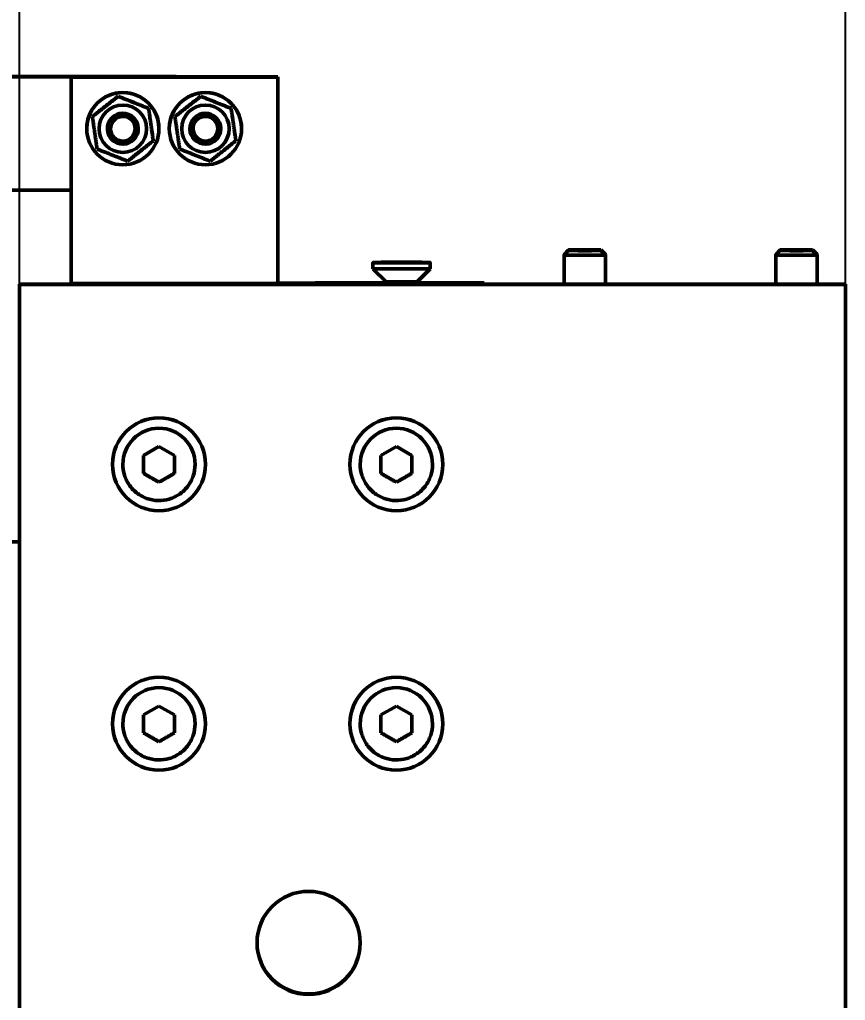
# Model space of a CAD drawing. Header units: millimetres. Extents: x -1901 to 2520, y -3919 to 1782.
# Drawn here: x 748.3 to 828.3, y 1429.7 to 1524.8 of the extents above; entities that cross this region are included whole.
import ezdxf

# ---------------------------------------------------------------- set-up
doc = ezdxf.new("R2010")
doc.units = ezdxf.units.MM
doc.header["$LTSCALE"] = 6
doc.layers.add('Dimension (ISO)', color=7, linetype='Continuous', lineweight=25)
doc.layers.add('Visible (ISO)', color=7, linetype='Continuous', lineweight=50)
doc.styles.add('Note Text (ISO)', font='tahoma.ttf')
doc.dimstyles.new('Default - Method 1b (ISO)', dxfattribs={"dimscale": 6, "dimtxt": 3.5, "dimasz": 2.5, "dimexe": 3.175, "dimexo": 0, "dimgap": 0.762, "dimtad": 1, "dimtoh": 1, "dimrnd": 1e-08, "dimtxsty": 'Note Text (ISO)', "dimcen": 0.09, "dimdle": 10, "dimclrd": 256, "dimclre": 256, "dimclrt": 256, "dimazin": 2, "dimtfac": 1, "dimtmove": 0, "dimatfit": 3, "dimfxl": 0, "dimtolj": 1, "dimlwd": -1, "dimlwe": -1, "dimarcsym": 0})

# ---------------------------------------------------------------- blocks, each defined once
blk = doc.blocks.new('*D9')
at = {"layer": 'Defpoints', "color": 0}
for p in [(748.251, 1577.009), (278.251, 1499.08), (748.251, 1499.08)]:
    blk.add_point(p, dxfattribs=at)
at = {"layer": 'Dimension (ISO)'}
for p, q in [((278.251, 1499.08), (278.251, 1596.059)), ((748.251, 1499.08), (748.251, 1596.059)), ((293.251, 1577.009), (733.251, 1577.009))]:
    blk.add_line(p, q, dxfattribs=at)
for points in [[(293.251, 1579.509), (293.251, 1574.509), (278.251, 1577.009)], [(733.251, 1579.509), (733.251, 1574.509), (748.251, 1577.009)]]:
    blk.add_solid(points, dxfattribs=at)
at = {"layer": 'Dimension (ISO)', "insert": (490.467, 1603.442), "char_height": 21, "attachment_point": 1, "style": 'Note Text (ISO)'}
blk.add_mtext('\\A1;470', dxfattribs=at)
blk = doc.blocks.new('*D10')
at = {"layer": 'Defpoints', "color": 0}
for p in [(828.251, 1577.009), (748.251, 1499.08), (828.251, 1499.08)]:
    blk.add_point(p, dxfattribs=at)
at = {"layer": 'Dimension (ISO)'}
for p, q in [((748.251, 1499.08), (748.251, 1596.059)), ((828.251, 1499.08), (828.251, 1596.059)), ((763.251, 1577.009), (813.251, 1577.009))]:
    blk.add_line(p, q, dxfattribs=at)
for points in [[(763.251, 1579.509), (763.251, 1574.509), (748.251, 1577.009)], [(813.251, 1579.509), (813.251, 1574.509), (828.251, 1577.009)]]:
    blk.add_solid(points, dxfattribs=at)
at = {"layer": 'Dimension (ISO)', "insert": (773.59, 1603.54), "char_height": 21, "attachment_point": 1, "style": 'Note Text (ISO)'}
blk.add_mtext('\\A1;80', dxfattribs=at)

msp = doc.modelspace()

# ---------------------------------------------------------------- linework, layer by layer
at = {"layer": 'Visible (ISO)'}
for p, q in [((763.403, 1519.266), (335.251, 1519.266)), ((773.251, 1519.232), (335.251, 1519.232)), ((753.251, 1519.232), (753.251, 1519.201)), ((773.251, 1519.232), (753.251, 1519.232)), ((753.251, 1499.201), (753.251, 1519.201)), ((753.251, 1519.201), (773.251, 1519.201)), ((763.403, 1519.244), (763.403, 1519.266)), ((773.251, 1519.238), (763.403, 1519.244)), ((773.251, 1519.232), (773.251, 1519.238)), ((773.251, 1519.201), (773.251, 1519.232)), ((773.251, 1499.201), (773.251, 1519.201)), ((757.795, 1517.338), (757.795, 1517.334)), ((765.795, 1517.338), (765.795, 1517.334)), ((760.745, 1516.161), (760.745, 1516.157)), ((768.745, 1516.161), (768.745, 1516.157)), ((755.302, 1515.372), (755.302, 1515.368)), ((763.302, 1515.372), (763.302, 1515.368)), ((754.751, 1514.197), (754.751, 1514.199)), ((761.751, 1514.197), (761.751, 1514.199)), ((762.751, 1514.197), (762.751, 1514.199)), ((769.751, 1514.197), (769.751, 1514.199)), ((761.2, 1513.019), (761.2, 1513.014)), ((769.2, 1513.019), (769.2, 1513.014)), ((753.251, 1508.232), (372.2, 1508.232)), ((801.427, 1502.436), (800.998, 1502.007)), ((804.568, 1502.436), (804.998, 1502.007)), ((821.933, 1502.436), (821.504, 1502.007)), ((825.075, 1502.436), (825.504, 1502.007)), ((801.427, 1502.373), (800.998, 1501.943)), ((800.998, 1501.943), (800.998, 1502.007)), ((800.998, 1499.127), (800.998, 1501.943)), ((804.568, 1502.373), (804.998, 1501.943)), ((804.998, 1501.943), (804.998, 1502.007)), ((804.998, 1499.127), (804.998, 1501.943)), ((821.933, 1502.373), (821.504, 1501.943)), ((821.504, 1501.943), (821.504, 1502.007)), ((821.504, 1499.127), (821.504, 1501.943)), ((825.075, 1502.373), (825.504, 1501.943)), ((825.504, 1501.943), (825.504, 1502.007)), ((825.504, 1499.127), (825.504, 1501.943)), ((782.481, 1501.232), (782.481, 1501.207)), ((782.481, 1501.207), (782.481, 1500.617)), ((783.751, 1499.347), (782.481, 1500.617)), ((784.108, 1501.208), (784.823, 1501.211)), ((784.536, 1501.205), (784.108, 1501.208)), ((784.114, 1501.233), (784.858, 1501.235)), ((784.507, 1501.229), (784.114, 1501.233)), ((785.644, 1501.229), (784.507, 1501.229)), ((785.679, 1501.204), (784.536, 1501.205)), ((784.823, 1501.204), (784.823, 1501.211)), ((784.823, 1501.211), (785.966, 1501.21)), ((784.858, 1501.235), (785.995, 1501.235)), ((784.858, 1501.229), (784.858, 1501.235)), ((786.388, 1501.231), (785.644, 1501.229)), ((786.394, 1501.207), (785.679, 1501.204)), ((785.966, 1501.205), (785.966, 1501.21)), ((785.966, 1501.21), (786.394, 1501.207)), ((785.995, 1501.235), (786.388, 1501.231)), ((785.995, 1501.23), (785.995, 1501.235)), ((786.751, 1499.347), (788.021, 1500.617)), ((788.021, 1501.232), (788.021, 1501.207)), ((788.021, 1501.207), (788.021, 1500.617)), ((748.251, 1499.127), (795.251, 1499.127)), ((748.251, 1499.08), (748.251, 1499.127)), ((748.251, 1269.082), (748.251, 1499.08)), ((748.251, 1499.08), (828.251, 1499.08)), ((753.251, 1499.201), (753.251, 1499.133)), ((773.251, 1499.201), (753.251, 1499.201)), ((753.251, 1499.127), (753.251, 1499.133)), ((753.251, 1499.133), (793.251, 1499.133)), ((775.251, 1499.232), (773.251, 1499.232)), ((777.251, 1499.257), (777.251, 1499.238)), ((783.751, 1499.257), (777.251, 1499.257)), ((783.751, 1499.347), (783.751, 1499.203)), ((786.751, 1499.347), (786.751, 1499.203)), ((793.251, 1499.257), (786.751, 1499.257)), ((793.251, 1499.133), (793.251, 1499.257)), ((793.251, 1499.127), (793.251, 1499.133)), ((795.251, 1499.127), (828.251, 1499.127)), ((828.251, 1499.08), (828.251, 1499.127)), ((828.251, 1499.08), (828.251, 1389.081)), ((760.251, 1482.507), (761.751, 1483.373)), ((761.751, 1483.373), (763.251, 1482.507)), ((783.251, 1482.507), (784.751, 1483.373)), ((784.751, 1483.373), (786.251, 1482.507)), ((760.251, 1480.775), (760.251, 1482.507)), ((763.251, 1482.507), (763.251, 1480.775)), ((783.251, 1480.775), (783.251, 1482.507)), ((786.251, 1482.507), (786.251, 1480.775)), ((757.251, 1481.656), (757.251, 1481.653)), ((758.251, 1481.642), (758.251, 1481.653)), ((765.251, 1481.642), (765.251, 1481.653)), ((766.251, 1481.656), (766.251, 1481.653)), ((780.251, 1481.656), (780.251, 1481.653)), ((781.251, 1481.642), (781.251, 1481.653)), ((788.251, 1481.642), (788.251, 1481.653)), ((789.251, 1481.656), (789.251, 1481.653)), ((761.751, 1479.909), (760.251, 1480.775)), ((763.251, 1480.775), (761.751, 1479.909)), ((784.751, 1479.909), (783.251, 1480.775)), ((786.251, 1480.775), (784.751, 1479.909)), ((761.751, 1479.915), (761.751, 1479.909)), ((784.751, 1479.915), (784.751, 1479.909)), ((425.2, 1474.133), (748.251, 1474.133)), ((760.251, 1457.357), (761.751, 1458.223)), ((761.751, 1458.223), (763.251, 1457.357)), ((783.251, 1457.357), (784.751, 1458.223)), ((784.751, 1458.223), (786.251, 1457.357)), ((760.251, 1455.625), (760.251, 1457.357)), ((763.251, 1457.357), (763.251, 1455.625)), ((783.251, 1455.625), (783.251, 1457.357)), ((786.251, 1457.357), (786.251, 1455.625)), ((757.251, 1456.506), (757.251, 1456.503)), ((758.251, 1456.492), (758.251, 1456.503)), ((765.251, 1456.492), (765.251, 1456.503)), ((766.251, 1456.506), (766.251, 1456.503)), ((780.251, 1456.506), (780.251, 1456.503)), ((781.251, 1456.492), (781.251, 1456.503)), ((788.251, 1456.492), (788.251, 1456.503)), ((789.251, 1456.506), (789.251, 1456.503)), ((761.751, 1454.759), (760.251, 1455.625)), ((763.251, 1455.625), (761.751, 1454.759)), ((784.751, 1454.759), (783.251, 1455.625)), ((786.251, 1455.625), (784.751, 1454.759)), ((761.751, 1454.765), (761.751, 1454.759)), ((784.751, 1454.765), (784.751, 1454.759))]:
    msp.add_line(p, q, dxfattribs=at)
for centre, major_axis, ratio, start_param, end_param in [((758.251, 1514.199), (3.5, 0), 0.999995, 0, 3.141593), ((766.251, 1514.199), (3.5, 0), 0.999995, 0, 3.141593), ((802.998, 1501.943), (-2, 0), 0.003094, 6.280092, 9.427872), ((802.998, 1502.007), (-2, 0), 0.003094, 6.280092, 6.532634), ((802.998, 1502.007), (2, 0), 0.003094, 6.033736, 6.286279), ((823.504, 1501.943), (-2, 0), 0.003094, 6.280092, 9.427872), ((823.504, 1502.007), (-2, 0), 0.003094, 6.280092, 6.532634), ((823.504, 1502.007), (2, 0), 0.003094, 6.033736, 6.286279), ((785.251, 1500.617), (2.77, 0), 0.003094, 3.141593, 6.283185), ((775.251, 1499.238), (2, 0), 0.003094, 4.712389, 6.283185), ((785.251, 1499.207), (2, 0), 0.003094, 2.418858, 7.00592), ((785.251, 1499.232), (-2, 0), 0.003094, 5.560451, 7.00592), ((785.251, 1499.347), (1.5, 0), 0.003094, 3.144686, 6.280092), ((785.251, 1499.232), (2, 0), 0.003094, 5.560451, 7.00592), ((761.751, 1481.656), (-4.5, 0), 0.999995, 3.141593, 6.283185), ((761.751, 1481.653), (-3.5, 0), 0.999995, 3.141593, 6.283185), ((784.751, 1481.656), (-4.5, 0), 0.999995, 3.141593, 6.283185), ((784.751, 1481.653), (-3.5, 0), 0.999995, 3.141593, 6.283185), ((761.751, 1456.506), (-4.5, 0), 0.999995, 3.141593, 6.283185), ((784.751, 1456.506), (-4.5, 0), 0.999995, 3.141593, 6.283185), ((761.751, 1456.503), (-3.5, 0), 0.999995, 3.141593, 6.283185), ((784.751, 1456.503), (-3.5, 0), 0.999995, 3.141593, 6.283185), ((776.251, 1435.302), (-5, 0), 0.999995, 0.004641, 3.136952)]:
    msp.add_ellipse(centre, major_axis=major_axis, ratio=ratio, start_param=start_param, end_param=end_param, dxfattribs=at)
for centre, major_axis, ratio in [((758.251, 1514.197), (-3.5, 0), 0.999995), ((766.251, 1514.197), (-3.5, 0), 0.999995), ((758.251, 1514.19), (2.3, 0), 0.999995), ((758.251, 1514.19), (-1.393, 0.556), 0.999997), ((758.251, 1514.19), (-1.393, 0.556), 0.999997), ((766.251, 1514.19), (2.3, 0), 0.999995), ((766.251, 1514.19), (-1.393, 0.556), 0.999997), ((766.251, 1514.19), (-1.393, 0.556), 0.999997), ((758.251, 1514.189), (-1.108, 0.442), 0.999997), ((766.251, 1514.189), (-1.108, 0.442), 0.999997), ((802.998, 1502.436), (1.571, 0), 0.003094), ((823.504, 1502.436), (1.571, 0), 0.003094), ((802.998, 1502.373), (1.571, 0), 0.003094), ((823.504, 1502.373), (1.571, 0), 0.003094), ((785.251, 1501.232), (-2.77, 0), 0.003094), ((785.251, 1501.207), (2.77, 0), 0.003094), ((761.751, 1481.653), (4.5, 0), 0.999995), ((784.751, 1481.653), (4.5, 0), 0.999995), ((761.751, 1456.503), (4.5, 0), 0.999995), ((784.751, 1456.503), (4.5, 0), 0.999995), ((776.251, 1435.255), (5, 0), 0.999995)]:
    msp.add_ellipse(centre, major_axis=major_axis, ratio=ratio, dxfattribs=at)
for points in [[(757.795, 1517.338), (756.549, 1516.357), (755.302, 1515.372)], [(755.302, 1515.368), (756.549, 1516.35), (757.795, 1517.334)], [(760.745, 1516.161), (759.27, 1516.751), (757.795, 1517.338)], [(757.795, 1517.334), (759.27, 1516.744), (760.745, 1516.157)], [(765.795, 1517.338), (764.549, 1516.357), (763.302, 1515.372)], [(763.302, 1515.368), (764.549, 1516.35), (765.795, 1517.334)], [(768.745, 1516.161), (767.27, 1516.751), (765.795, 1517.338)], [(765.795, 1517.334), (767.27, 1516.744), (768.745, 1516.157)], [(761.2, 1513.019), (760.973, 1514.591), (760.745, 1516.161)], [(760.745, 1516.157), (760.973, 1514.584), (761.2, 1513.014)], [(769.2, 1513.019), (768.973, 1514.591), (768.745, 1516.161)], [(768.745, 1516.157), (768.973, 1514.584), (769.2, 1513.014)], [(755.757, 1512.225), (755.529, 1513.795), (755.302, 1515.368)], [(763.757, 1512.225), (763.529, 1513.795), (763.302, 1515.368)], [(761.2, 1513.014), (759.953, 1512.03), (758.706, 1511.049)], [(769.2, 1513.014), (767.953, 1512.03), (766.706, 1511.049)], [(758.706, 1511.049), (757.232, 1511.636), (755.757, 1512.225)], [(766.706, 1511.049), (765.232, 1511.636), (763.757, 1512.225)], [(760.251, 1480.781), (761.001, 1480.349), (761.751, 1479.915)], [(761.751, 1479.915), (762.501, 1480.349), (763.251, 1480.781)], [(783.251, 1480.781), (784.001, 1480.349), (784.751, 1479.915)], [(784.751, 1479.915), (785.501, 1480.349), (786.251, 1480.781)], [(760.251, 1455.631), (761.001, 1455.199), (761.751, 1454.765)], [(761.751, 1454.765), (762.501, 1455.199), (763.251, 1455.631)], [(783.251, 1455.631), (784.001, 1455.199), (784.751, 1454.765)], [(784.751, 1454.765), (785.501, 1455.199), (786.251, 1455.631)]]:
    msp.add_rational_spline(points, [1, 1.15470053838, 1], degree=2, dxfattribs=at)
for points in [[(765.251, 1481.642), (765.251, 1481.269), (765.191, 1480.895), (764.956, 1480.187), (764.781, 1479.851), (764.335, 1479.252), (764.064, 1478.989), (763.452, 1478.561), (763.112, 1478.396), (762.397, 1478.182), (762.022, 1478.133), (761.276, 1478.154), (760.904, 1478.225), (760.203, 1478.481), (759.872, 1478.665), (759.287, 1479.128), (759.031, 1479.407), (758.621, 1480.031), (758.467, 1480.376), (758.291, 1481.032), (758.251, 1481.337), (758.251, 1481.642)], [(788.251, 1481.642), (788.251, 1481.269), (788.191, 1480.895), (787.956, 1480.187), (787.781, 1479.851), (787.335, 1479.252), (787.064, 1478.989), (786.452, 1478.561), (786.112, 1478.396), (785.397, 1478.182), (785.022, 1478.133), (784.276, 1478.154), (783.904, 1478.225), (783.203, 1478.481), (782.872, 1478.665), (782.287, 1479.128), (782.031, 1479.407), (781.621, 1480.031), (781.467, 1480.376), (781.291, 1481.032), (781.251, 1481.337), (781.251, 1481.642)], [(765.251, 1456.492), (765.251, 1456.119), (765.191, 1455.745), (764.956, 1455.037), (764.781, 1454.701), (764.335, 1454.102), (764.064, 1453.839), (763.452, 1453.411), (763.112, 1453.246), (762.397, 1453.032), (762.022, 1452.983), (761.276, 1453.004), (760.904, 1453.076), (760.203, 1453.331), (759.872, 1453.515), (759.287, 1453.979), (759.031, 1454.257), (758.621, 1454.881), (758.467, 1455.226), (758.291, 1455.882), (758.251, 1456.187), (758.251, 1456.492)], [(788.251, 1456.492), (788.251, 1456.119), (788.191, 1455.745), (787.956, 1455.037), (787.781, 1454.701), (787.335, 1454.102), (787.064, 1453.839), (786.452, 1453.411), (786.112, 1453.246), (785.397, 1453.032), (785.022, 1452.983), (784.276, 1453.004), (783.904, 1453.076), (783.203, 1453.331), (782.872, 1453.515), (782.287, 1453.979), (782.031, 1454.257), (781.621, 1454.881), (781.467, 1455.226), (781.291, 1455.882), (781.251, 1456.187), (781.251, 1456.492)]]:
    msp.add_open_spline(points, degree=3, knots=[3.141618, 3.141618, 3.141618, 3.141618, 3.461617, 3.461617, 3.781617, 3.781617, 4.101617, 4.101617, 4.421617, 4.421617, 4.741617, 4.741617, 5.061618, 5.061618, 5.381618, 5.381618, 5.701618, 5.701618, 6.021618, 6.021618, 6.28321, 6.28321, 6.28321, 6.28321], dxfattribs=at)

# ---------------------------------------------------------------- dimensions: what is measured, and where the dimension line sits
at = {"layer": 'Dimension (ISO)'}
dim = msp.add_linear_dim(base=(748.251, 1577.009), p1=(278.251, 1499.08), p2=(748.251, 1499.08), dimstyle='Default - Method 1b (ISO)', override={"dimgap": 0.762, "dimtoh": 0, "dimdec": 2, "dimtol": 0, "dimlim": 0, "dimtp": 0, "dimtm": 0, "dimtdec": 2, "dimtofl": 0, "dimatfit": 1}, dxfattribs=at)
dim.commit()
dim.dimension.update_dxf_attribs({"geometry": '*D9', "text_midpoint": (513.251, 1577.009), "dimtype": 160})
dim = msp.add_linear_dim(base=(828.251, 1577.009), p1=(748.251, 1499.08), p2=(828.251, 1499.08), angle=180, dimstyle='Default - Method 1b (ISO)', override={"dimgap": 0.762, "dimtoh": 0, "dimdec": 2, "dimtol": 0, "dimlim": 0, "dimtp": 0, "dimtm": 0, "dimtdec": 2, "dimtofl": 0, "dimatfit": 1}, dxfattribs=at)
dim.commit()
dim.dimension.update_dxf_attribs({"geometry": '*D10', "text_midpoint": (788.251, 1577.009), "dimtype": 160})

doc.saveas('drawing.dxf')
